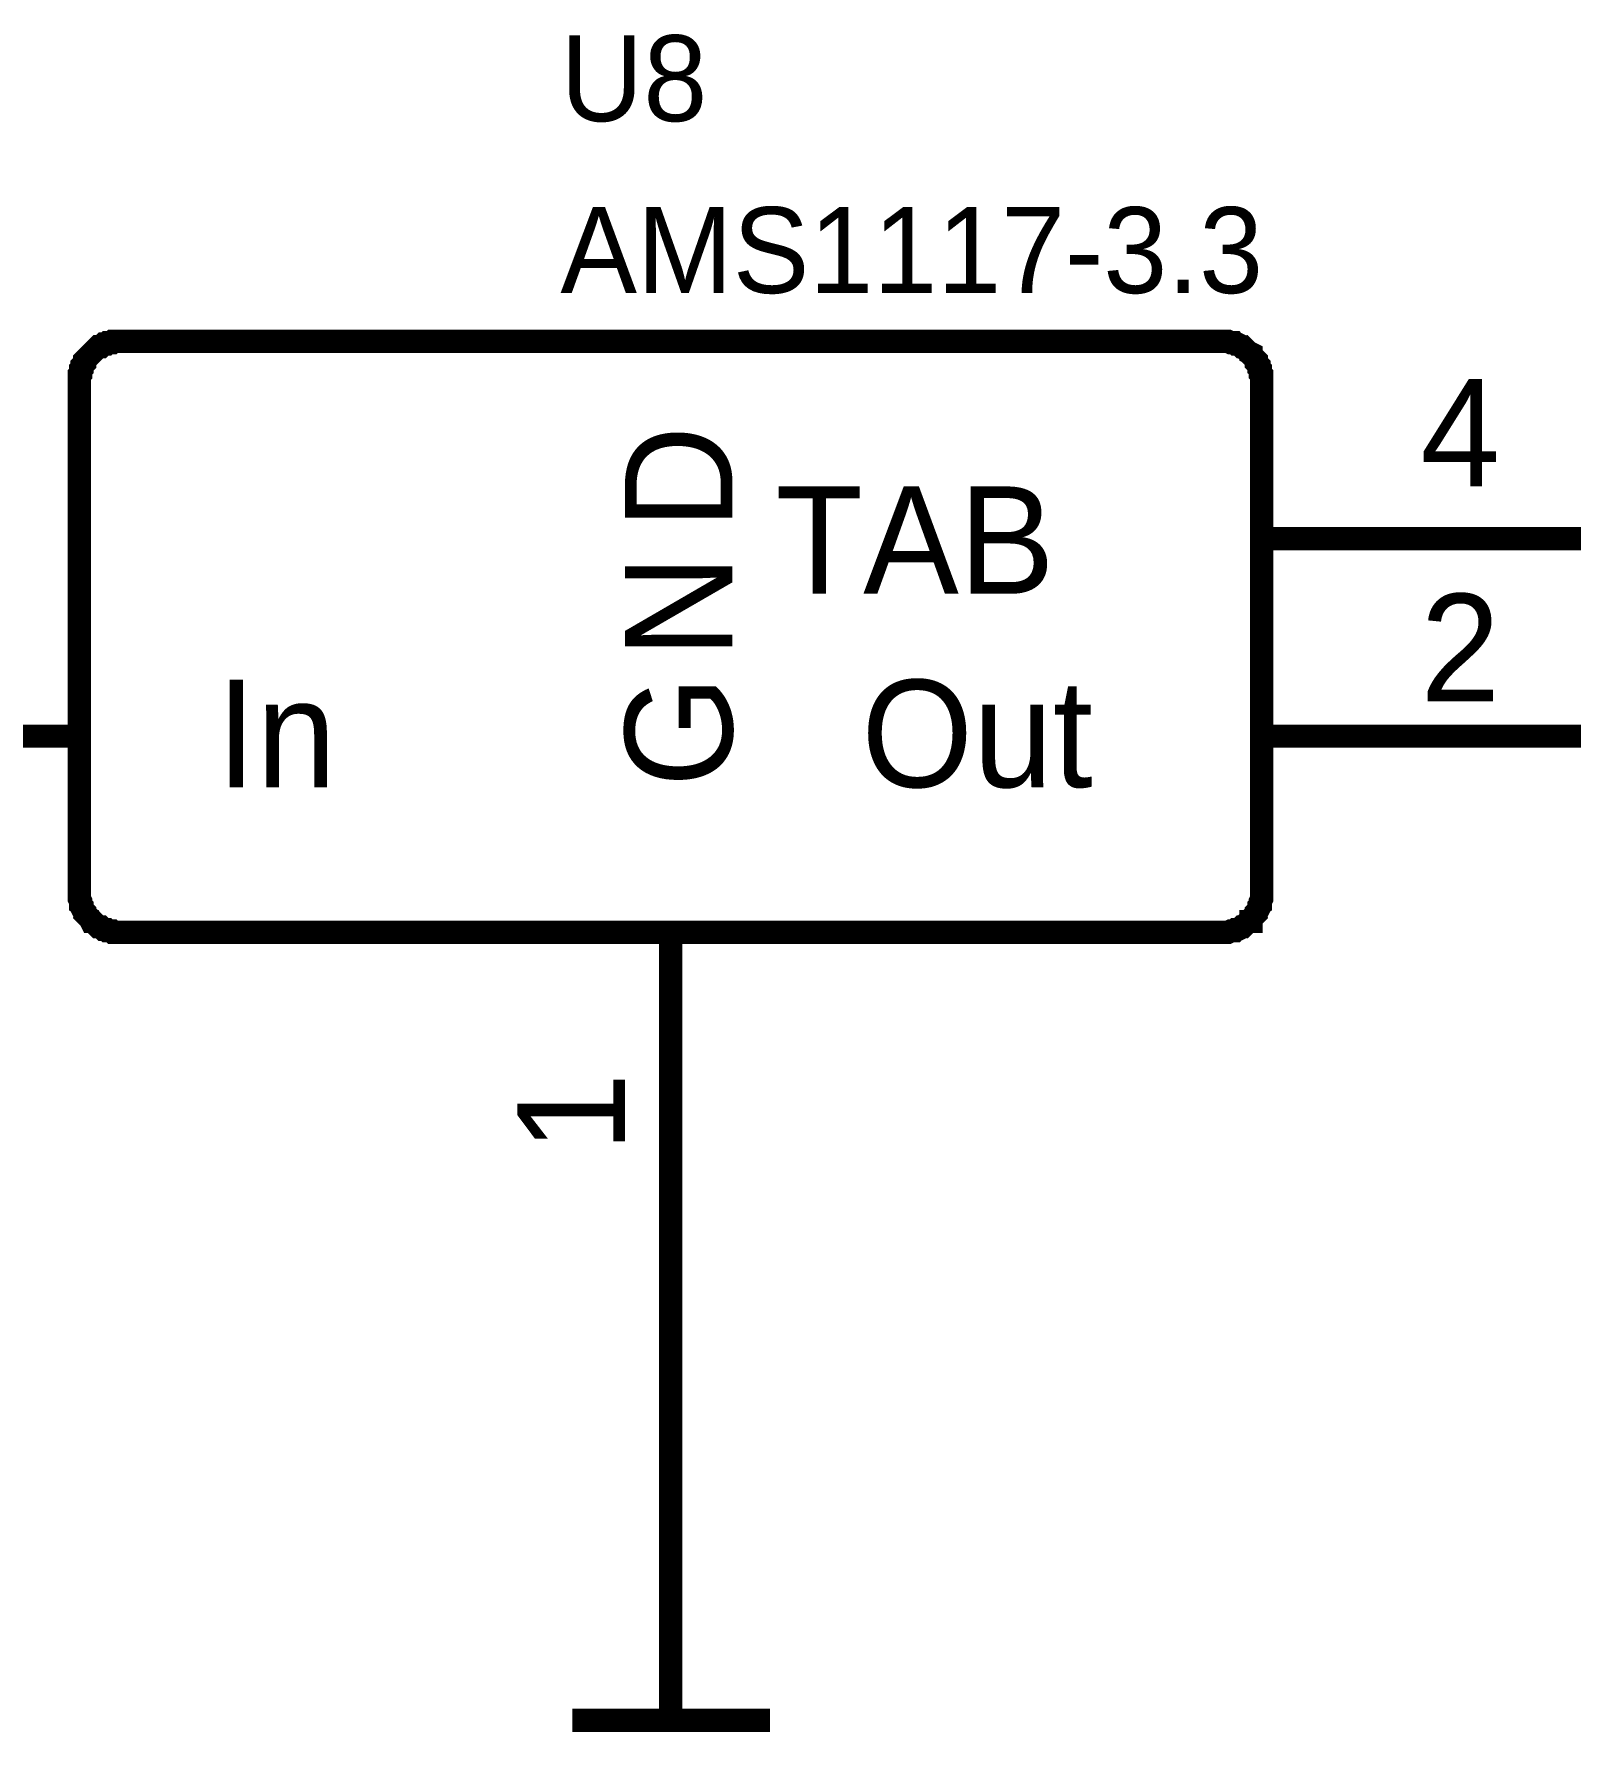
# Model space of a CAD drawing. Header units: millimetres. Extents: x 0 to 11.5, y 0 to 7.6.
# Drawn here: x 9.127 to 9.907, y 2.345 to 3.206 of the extents above; entities that cross this region are included whole.
import ezdxf

# ---------------------------------------------------------------- set-up
doc = ezdxf.new("R2010")
doc.units = ezdxf.units.MM
doc.header["$MEASUREMENT"] = 0
doc.layers.add('Sheet', color=255, linetype='Continuous')

msp = doc.modelspace()

# ---------------------------------------------------------------- linework, layer by layer
at = {"layer": 'Sheet', "const_width": 0.0118}
for points in [[(9.15008, 3.02991), (9.15008, 3.03128), (9.15008, 3.03196), (9.15008, 3.03332), (9.15076, 3.034), (9.15076, 3.03537), (9.15076, 3.03605), (9.15145, 3.03673), (9.15145, 3.03809), (9.15213, 3.03877), (9.15281, 3.03945), (9.15281, 3.04082), (9.15349, 3.0415), (9.15417, 3.04218), (9.15486, 3.04286), (9.15554, 3.04354), (9.15622, 3.04423), (9.1569, 3.04491), (9.15758, 3.04559), (9.15827, 3.04627), (9.15895, 3.04695), (9.15963, 3.04763), (9.16099, 3.04763), (9.16168, 3.04831), (9.16236, 3.049), (9.16372, 3.049), (9.1644, 3.04968), (9.16509, 3.04968), (9.16645, 3.04968), (9.16713, 3.05036), (9.1685, 3.05036), (9.16918, 3.05036), (9.17054, 3.05036)], [(9.17054, 3.05036), (9.7304, 3.05036)], [(9.7304, 3.05036), (9.73108, 3.05036), (9.73245, 3.05036), (9.73313, 3.05036), (9.73449, 3.04968), (9.73518, 3.04968), (9.73654, 3.04968), (9.73722, 3.049), (9.7379, 3.049), (9.73927, 3.04831), (9.73995, 3.04763), (9.74063, 3.04763), (9.74131, 3.04695), (9.74199, 3.04627), (9.74268, 3.04559), (9.74336, 3.04491), (9.74472, 3.04423), (9.74472, 3.04354), (9.7454, 3.04286), (9.74609, 3.04218), (9.74677, 3.0415), (9.74745, 3.04082), (9.74745, 3.03945), (9.74813, 3.03877), (9.74881, 3.03809), (9.74881, 3.03673), (9.7495, 3.03605), (9.7495, 3.03537), (9.7495, 3.034), (9.75018, 3.03332), (9.75018, 3.03196), (9.75018, 3.03128), (9.75018, 3.02991)], [(9.15008, 2.77027), (9.15008, 3.02991)], [(9.75018, 3.02991), (9.75018, 3.02991), (9.75018, 3.02991), (9.75018, 3.02991), (9.75018, 3.02991), (9.75018, 3.02991), (9.75018, 3.02991), (9.75018, 3.02991), (9.75018, 3.02991), (9.75018, 3.02991), (9.75018, 3.02991), (9.75018, 3.02991), (9.75018, 3.02991), (9.75018, 3.02991), (9.75018, 3.02991), (9.75018, 3.02991), (9.75018, 3.02991), (9.75018, 3.02991), (9.75018, 3.02991), (9.75018, 3.02991), (9.75018, 3.02991), (9.75018, 3.02991), (9.75018, 3.02991), (9.75018, 3.02991), (9.75018, 3.02991), (9.75018, 3.02991), (9.75018, 3.02991), (9.75018, 3.02991), (9.75018, 3.02991), (9.75018, 3.02991), (9.75018, 3.02991), (9.75018, 3.02991), (9.75018, 3.02991)], [(9.75018, 3.02991), (9.75018, 2.77027)], [(9.75018, 2.95018), (9.94998, 2.95018)], [(9.15008, 2.85), (8.95028, 2.85)], [(9.75018, 2.85), (9.94998, 2.85)], [(9.17054, 2.7505), (9.16918, 2.7505), (9.1685, 2.7505), (9.16713, 2.7505), (9.16645, 2.75118), (9.16509, 2.75118), (9.1644, 2.75118), (9.16372, 2.75187), (9.16236, 2.75187), (9.16168, 2.75255), (9.16099, 2.75323), (9.15963, 2.75323), (9.15895, 2.75391), (9.15827, 2.75459), (9.15758, 2.75527), (9.1569, 2.75595), (9.15622, 2.75595), (9.15554, 2.75732), (9.15486, 2.758), (9.15417, 2.75868), (9.15349, 2.75936), (9.15281, 2.76004), (9.15281, 2.76072), (9.15213, 2.76141), (9.15145, 2.76277), (9.15145, 2.76345), (9.15076, 2.76413), (9.15076, 2.76549), (9.15076, 2.76618), (9.15008, 2.76754), (9.15008, 2.76822), (9.15008, 2.76958), (9.15008, 2.77027)], [(9.75018, 2.77027), (9.75018, 2.76958), (9.75018, 2.76822), (9.75018, 2.76754), (9.7495, 2.76618), (9.7495, 2.76549), (9.7495, 2.76413), (9.74881, 2.76345), (9.74881, 2.76277), (9.74813, 2.76141), (9.74745, 2.76072), (9.74745, 2.76004), (9.74677, 2.75936), (9.74609, 2.75868), (9.7454, 2.758), (9.74472, 2.75732), (9.74472, 2.75595), (9.74336, 2.75595), (9.74268, 2.75527), (9.74199, 2.75459), (9.74131, 2.75391), (9.74063, 2.75323), (9.73995, 2.75323), (9.73927, 2.75255), (9.7379, 2.75187), (9.73722, 2.75187), (9.73654, 2.75118), (9.73518, 2.75118), (9.73449, 2.75118), (9.73313, 2.7505), (9.73245, 2.7505), (9.73108, 2.7505), (9.7304, 2.7505)], [(9.7304, 2.7505), (9.17054, 2.7505)], [(9.45013, 2.7505), (9.45013, 2.55014)], [(9.45013, 2.55014), (9.45013, 2.45065)], [(9.45013, 2.45065), (9.45013, 2.35047)], [(9.40035, 2.35047), (9.50059, 2.35047)]]:
    msp.add_lwpolyline(points, dxfattribs=at)

# ---------------------------------------------------------------- texts
at = {"layer": 'Sheet'}
for s, height, p in [('U8', 0.043615, (9.39421, 3.16212)), ('AMS1117-3.3', 0.0436155, (9.39421, 3.07489)), ('4', 0.05452, (9.83065, 2.97676)), ('TAB', 0.054519, (9.50332, 2.92224)), ('2', 0.05452, (9.83065, 2.86772)), ('In', 0.054519, (9.21964, 2.8241)), ('Out', 0.054519, (9.54696, 2.8241))]:
    msp.add_text(s, height=height, dxfattribs=at).set_placement(p)
for s, p in [('D', (9.4815, 2.95495)), ('N', (9.4815, 2.88953)), ('G', (9.4815, 2.8241)), ('1', (9.42694, 2.63874))]:
    msp.add_text(s, height=0.05452, rotation=90, dxfattribs=at).set_placement(p)

doc.saveas('drawing.dxf')
